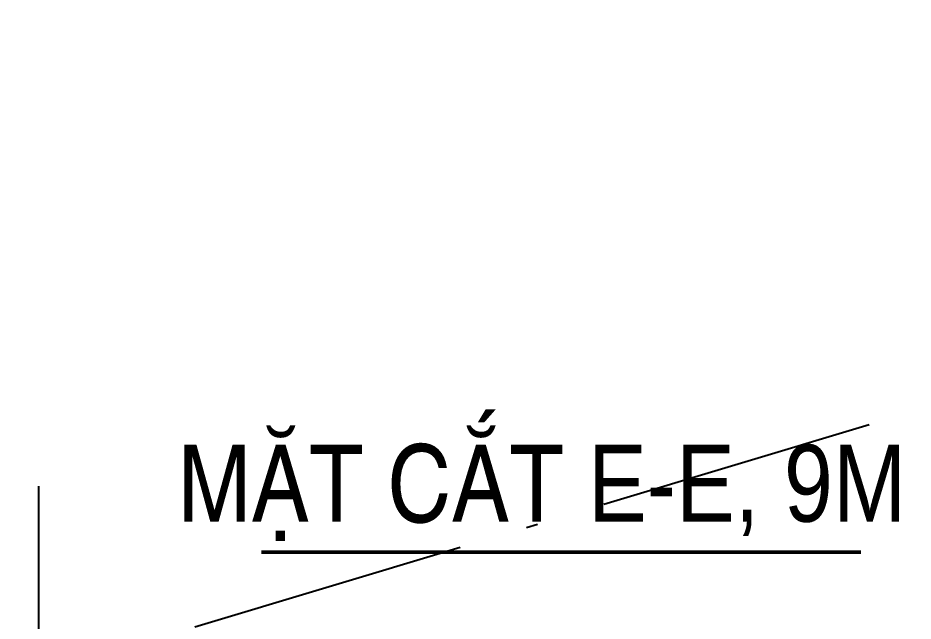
# Model space of a CAD drawing. Header units: metres. Extents: x 563371 to 571261, y 2062953 to 2068466.
# Drawn here: x 568685.32 to 568714.4, y 2065934.27 to 2065953.87 of the extents above; entities that cross this region are included whole.
import ezdxf

# ---------------------------------------------------------------- set-up
doc = ezdxf.new("R2010")
doc.units = ezdxf.units.M
doc.linetypes.add('ACAD_ISO10W100', pattern=[18.5, 12, -3, 0.5, -3])
doc.linetypes.add('HIDDEN', pattern=[0.375, 0.25, -0.125])
for name, color, linetype in [('DienHT', 1, 'CONTINUOUS'), ('ghichieudai', 7, 'CONTINUOUS'), ('LogDg phu', 7, 'CONTINUOUS'), ('MATCATDUONG', 8, 'CONTINUOUS'), ('TimDg', 222, 'CONTINUOUS'), ('ViaHeSphu', 32, 'CONTINUOUS')]:
    doc.layers.add(name, color=color, linetype=linetype)
doc.styles.add('IN', font='VHARIALN.ttf')

msp = doc.modelspace()

# ---------------------------------------------------------------- linework, layer by layer
at = {"layer": 'LogDg phu', "linetype": 'HIDDEN', "ltscale": 50}
for points in [[(568550.923, 2065938.978), (568560.611, 2065906.878, 0.41385), (568570.572, 2065901.528), (568732.798, 2065950.268, 0.022858), (568750.388, 2065956.443), (568757.204, 2065959.191, 0.40262), (568761.744, 2065969.305), (568755.641, 2065986.366)], [(568591.597, 2065804.206, 0.411844), (568601.506, 2065798.84), (568793.597, 2065855.121, 0.431462), (568798.88, 2065865.492), (568769.497, 2065947.632, 0.425903), (568758.973, 2065952.357), (568753.006, 2065949.95, -0.022858), (568734.812, 2065943.564), (568572.613, 2065894.832, 0.414577), (568567.256, 2065884.859), (568591.597, 2065804.206)]]:
    msp.add_lwpolyline(points, format="xyb", dxfattribs=at)
at = {"layer": 'ViaHeSphu', "linetype": 'HIDDEN', "ltscale": 50}
msp.add_lwpolyline([(568556.668, 2065940.711), (568566.065, 2065909.571), (568572.299, 2065906.223), (568731.647, 2065954.099, 0.022858), (568748.892, 2065960.152), (568752.779, 2065961.72), (568755.732, 2065968.297), (568749.214, 2065986.519)], format="xyb", dxfattribs=at)

# ---------------------------------------------------------------- next in the draw order: wipeouts: each hides what was drawn before it
msp.add_wipeout([(568538.555, 2065837.116), (569134.391, 2065836.361), (569086.223, 2065956.15), (568779.004, 2065956.683), (568600.602, 2065960.315)]).dxf.layer = 'ghichieudai'

# ---------------------------------------------------------------- next in the draw order: linework, layer by layer
at = {"layer": 'MATCATDUONG', "color": 40, "linetype": 'Continuous', "extrusion": (3.31378e-12, 1.1371e-08, 1)}
msp.add_line((568685.994, 2065938.653, 0), (568685.994, 2065919.661, 0), dxfattribs=at)
at = {"layer": 'MATCATDUONG', "linetype": 'Continuous', "extrusion": (1.01388e-11, 1.13736e-08, 1), "const_width": 0.12, "elevation": 0.024}
msp.add_lwpolyline([(568693.226, 2065936.504), (568712.709, 2065936.504)], dxfattribs=at)
at = {"layer": 'TimDg', "linetype": 'ACAD_ISO10W100', "ltscale": 0.75}
msp.add_lwpolyline([(568558.185, 2065894.152), (568733.805, 2065946.916, 0.022858), (568751.697, 2065953.197), (568811.016, 2065977.115, 0.017204), (568823.592, 2065982.697), (569064.377, 2066099.631, 0.01782), (569076.966, 2066106.31), (569234.224, 2066197.054)], format="xyb", dxfattribs=at)

# ---------------------------------------------------------------- next in the draw order: texts
at = {"layer": 'DienHT', "color": 7, "linetype": 'Continuous', "extrusion": (3.31378e-12, 1.1371e-08, 1), "style": 'IN'}
msp.add_text('mÆt c¾t E-E, 9m', height=2.5, dxfattribs=at).set_placement((568690.516, 2065937.497, 0.024))

doc.saveas('drawing.dxf')
